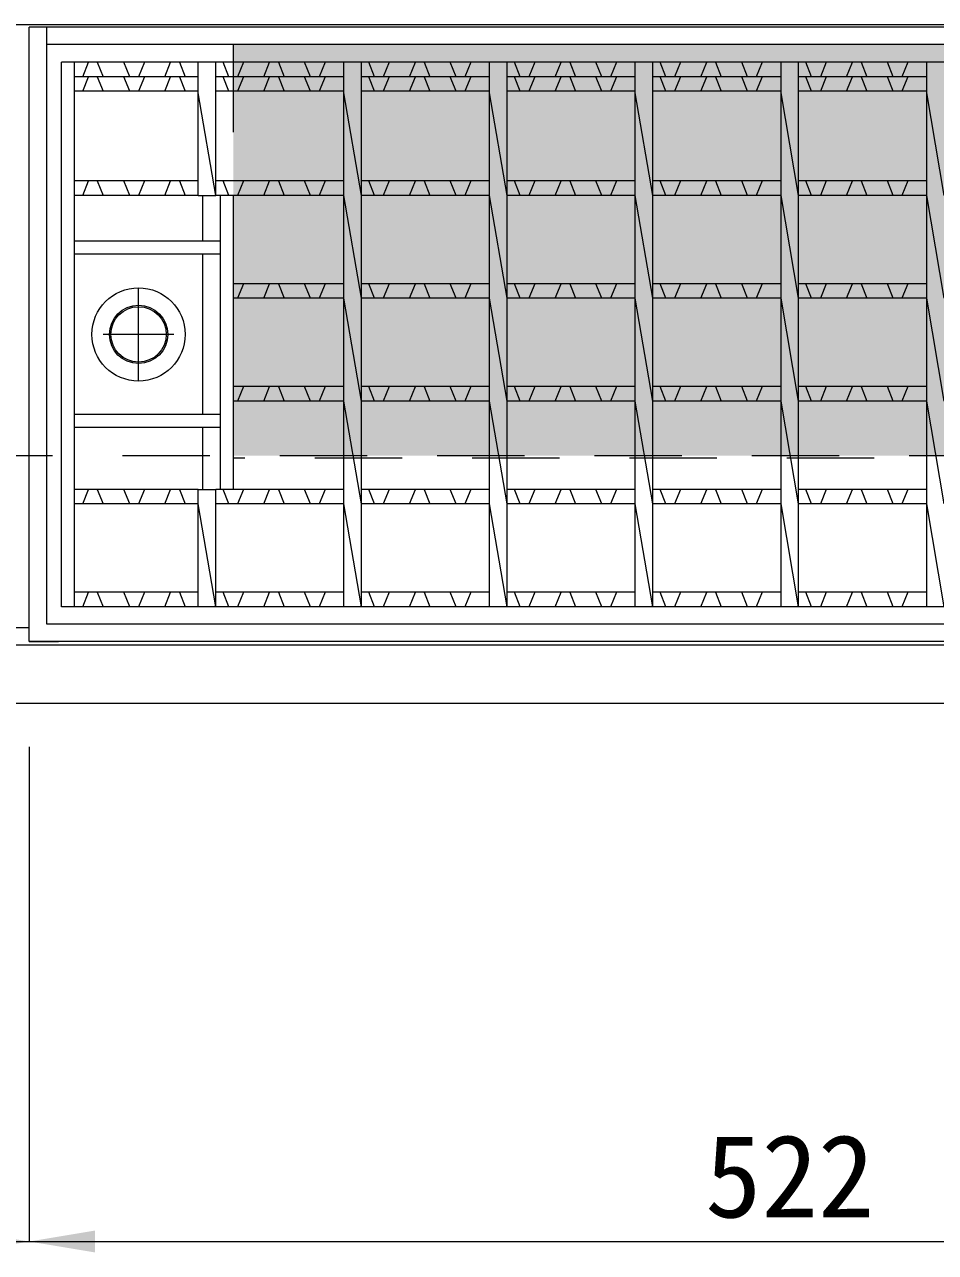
# Model space of a CAD drawing. Units: millimetres, scale not verified. Extents: x 289 to 42849, y -1182 to 27464.
# Drawn here: x 9094 to 9406.6, y 5650.9 to 6072.6 of the extents above; entities that cross this region are included whole.
import ezdxf
from ezdxf.enums import TextEntityAlignment as Align

# ---------------------------------------------------------------- set-up
doc = ezdxf.new("R2010")
doc.units = ezdxf.units.MM
doc.header["$LTSCALE"] = 40
doc.linetypes.add('CHAIN', pattern=[18.5, 12, -1.5, 3.5, -1.5])
doc.linetypes.add('USER2', pattern=[1.35, 0.75, -0.6])
for name, color, linetype, lineweight in [('グレーチング', 7, 'Continuous', 9), ('寸法線', 7, 'Continuous', 9), ('本体', 2, 'Continuous', 9), ('ﾊｯﾁﾝｸﾞ', 7, 'Continuous', 5)]:
    doc.layers.add(name, color=color, linetype=linetype, lineweight=lineweight)
doc.styles.add('ＭＳ ゴシック', font='')
doc.styles.get('ＭＳ ゴシック').set_extended_font_data('MS Gothic')

# ---------------------------------------------------------------- blocks, each defined once
blk = doc.blocks.new('filled_arrow')
at = {"color": 0, "linetype": 'Continuous', "lineweight": -2}
blk.add_solid([(7.5, 1.25), (0, 0), (7.5, -1.25)], dxfattribs=at)

msp = doc.modelspace()

# ---------------------------------------------------------------- hatches: boundary and pattern name
at = {"layer": 'ﾊｯﾁﾝｸﾞ'}
msp.add_hatch(color=8, dxfattribs=at).paths.add_polyline_path([(9547.64, 5924.56), (9547.64, 6065.67), (9165.64, 6065.67), (9165.64, 5924.56)])

# ---------------------------------------------------------------- linework, layer by layer
at = {"layer": 'グレーチング'}
for p, q in [((9095.64, 5860.66), (9095.64, 6071.66)), ((9617.64, 6071.66), (9095.64, 6071.66)), ((9101.64, 5866.66), (9101.64, 6071.66)), ((9611.64, 6065.66), (9101.64, 6065.66)), ((9106.64, 5872.66), (9106.64, 6059.66)), ((9606.64, 6059.66), (9106.64, 6059.66)), ((9111.14, 5872.66), (9111.14, 6059.66)), ((9153.64, 6059.66), (9111.14, 6059.66)), ((9113.97, 6054.66), (9115.97, 6059.66)), ((9118.97, 6059.66), (9120.97, 6054.66)), ((9130.14, 6054.66), (9128.14, 6059.66)), ((9135.14, 6059.66), (9133.14, 6054.66)), ((9142.14, 6054.66), (9144.14, 6059.66)), ((9147.14, 6059.66), (9149.14, 6054.66)), ((9153.64, 6013.86), (9153.64, 6059.66)), ((9159.64, 6013.86), (9159.64, 6059.66)), ((9203.64, 6059.66), (9159.64, 6059.66)), ((9164.14, 6054.66), (9162.14, 6059.66)), ((9169.14, 6059.66), (9167.14, 6054.66)), ((9176.14, 6054.66), (9178.14, 6059.66)), ((9181.14, 6059.66), (9183.14, 6054.66)), ((9192.14, 6054.66), (9190.14, 6059.66)), ((9197.14, 6059.66), (9195.14, 6054.66)), ((9203.64, 5872.66), (9203.64, 6059.66)), ((9209.64, 5872.66), (9209.64, 6059.66)), ((9253.64, 6059.66), (9209.64, 6059.66)), ((9214.14, 6054.66), (9212.14, 6059.66)), ((9219.14, 6059.66), (9217.14, 6054.66)), ((9226.14, 6054.66), (9228.14, 6059.66)), ((9231.14, 6059.66), (9233.14, 6054.66)), ((9242.14, 6054.66), (9240.14, 6059.66)), ((9247.14, 6059.66), (9245.14, 6054.66)), ((9253.64, 5872.66), (9253.64, 6059.66)), ((9259.64, 5872.66), (9259.64, 6059.66)), ((9303.64, 6059.66), (9259.64, 6059.66)), ((9264.14, 6054.66), (9262.14, 6059.66)), ((9269.14, 6059.66), (9267.14, 6054.66)), ((9276.14, 6054.66), (9278.14, 6059.66)), ((9281.14, 6059.66), (9283.14, 6054.66)), ((9292.14, 6054.66), (9290.14, 6059.66)), ((9297.14, 6059.66), (9295.14, 6054.66)), ((9303.64, 5872.66), (9303.64, 6059.66)), ((9353.64, 6059.66), (9309.64, 6059.66)), ((9309.64, 5872.66), (9309.64, 6059.66)), ((9314.14, 6054.66), (9312.14, 6059.66)), ((9319.14, 6059.66), (9317.14, 6054.66)), ((9326.14, 6054.66), (9328.14, 6059.66)), ((9331.14, 6059.66), (9333.14, 6054.66)), ((9342.14, 6054.66), (9340.14, 6059.66)), ((9347.14, 6059.66), (9345.14, 6054.66)), ((9353.64, 5872.66), (9353.64, 6059.66)), ((9359.64, 5872.66), (9359.64, 6059.66)), ((9403.64, 6059.66), (9359.64, 6059.66)), ((9364.14, 6054.66), (9362.14, 6059.66)), ((9369.14, 6059.66), (9367.14, 6054.66)), ((9376.14, 6054.66), (9378.14, 6059.66)), ((9381.14, 6059.66), (9383.14, 6054.66)), ((9392.14, 6054.66), (9390.14, 6059.66)), ((9397.14, 6059.66), (9395.14, 6054.66)), ((9403.64, 5872.66), (9403.64, 6059.66)), ((9153.64, 6054.66), (9111.14, 6054.66)), ((9153.64, 6054.66), (9111.14, 6054.66)), ((9113.97, 6049.66), (9115.97, 6054.66)), ((9118.97, 6054.66), (9120.97, 6049.66)), ((9130.14, 6049.66), (9128.14, 6054.66)), ((9135.14, 6054.66), (9133.14, 6049.66)), ((9142.14, 6049.66), (9144.14, 6054.66)), ((9147.14, 6054.66), (9149.14, 6049.66)), ((9203.64, 6054.66), (9159.64, 6054.66)), ((9203.64, 6054.66), (9159.64, 6054.66)), ((9164.14, 6049.66), (9162.14, 6054.66)), ((9169.14, 6054.66), (9167.14, 6049.66)), ((9176.14, 6049.66), (9178.14, 6054.66)), ((9181.14, 6054.66), (9183.14, 6049.66)), ((9192.14, 6049.66), (9190.14, 6054.66)), ((9197.14, 6054.66), (9195.14, 6049.66)), ((9253.64, 6054.66), (9209.64, 6054.66)), ((9253.64, 6054.66), (9209.64, 6054.66)), ((9214.14, 6049.66), (9212.14, 6054.66)), ((9219.14, 6054.66), (9217.14, 6049.66)), ((9226.14, 6049.66), (9228.14, 6054.66)), ((9231.14, 6054.66), (9233.14, 6049.66)), ((9242.14, 6049.66), (9240.14, 6054.66)), ((9247.14, 6054.66), (9245.14, 6049.66)), ((9303.64, 6054.66), (9259.64, 6054.66)), ((9303.64, 6054.66), (9259.64, 6054.66)), ((9264.14, 6049.66), (9262.14, 6054.66)), ((9269.14, 6054.66), (9267.14, 6049.66)), ((9276.14, 6049.66), (9278.14, 6054.66)), ((9281.14, 6054.66), (9283.14, 6049.66)), ((9292.14, 6049.66), (9290.14, 6054.66)), ((9297.14, 6054.66), (9295.14, 6049.66)), ((9353.64, 6054.66), (9309.64, 6054.66)), ((9353.64, 6054.66), (9309.64, 6054.66)), ((9314.14, 6049.66), (9312.14, 6054.66)), ((9319.14, 6054.66), (9317.14, 6049.66)), ((9326.14, 6049.66), (9328.14, 6054.66)), ((9331.14, 6054.66), (9333.14, 6049.66)), ((9342.14, 6049.66), (9340.14, 6054.66)), ((9347.14, 6054.66), (9345.14, 6049.66)), ((9403.64, 6054.66), (9359.64, 6054.66)), ((9403.64, 6054.66), (9359.64, 6054.66)), ((9364.14, 6049.66), (9362.14, 6054.66)), ((9369.14, 6054.66), (9367.14, 6049.66)), ((9376.14, 6049.66), (9378.14, 6054.66)), ((9381.14, 6054.66), (9383.14, 6049.66)), ((9392.14, 6049.66), (9390.14, 6054.66)), ((9397.14, 6054.66), (9395.14, 6049.66)), ((9153.64, 6049.66), (9111.14, 6049.66)), ((9159.64, 6013.86), (9153.64, 6049.16)), ((9203.64, 6049.66), (9159.64, 6049.66)), ((9209.64, 6013.86), (9203.64, 6049.16)), ((9253.64, 6049.66), (9209.64, 6049.66)), ((9259.64, 6013.86), (9253.64, 6049.16)), ((9303.64, 6049.66), (9259.64, 6049.66)), ((9309.64, 6013.86), (9303.64, 6049.16)), ((9353.64, 6049.66), (9309.64, 6049.66)), ((9359.64, 6013.86), (9353.64, 6049.16)), ((9403.64, 6049.66), (9359.64, 6049.66)), ((9409.64, 6013.86), (9403.64, 6049.16)), ((9153.64, 6018.86), (9111.14, 6018.86)), ((9113.97, 6013.86), (9115.97, 6018.86)), ((9118.97, 6018.86), (9120.97, 6013.86)), ((9130.14, 6013.86), (9128.14, 6018.86)), ((9135.14, 6018.86), (9133.14, 6013.86)), ((9142.14, 6013.86), (9144.14, 6018.86)), ((9147.14, 6018.86), (9149.14, 6013.86)), ((9203.64, 6018.86), (9159.64, 6018.86)), ((9164.14, 6013.86), (9162.14, 6018.86)), ((9169.14, 6018.86), (9167.14, 6013.86)), ((9176.14, 6013.86), (9178.14, 6018.86)), ((9181.14, 6018.86), (9183.14, 6013.86)), ((9192.14, 6013.86), (9190.14, 6018.86)), ((9197.14, 6018.86), (9195.14, 6013.86)), ((9253.64, 6018.86), (9209.64, 6018.86)), ((9214.14, 6013.86), (9212.14, 6018.86)), ((9219.14, 6018.86), (9217.14, 6013.86)), ((9226.14, 6013.86), (9228.14, 6018.86)), ((9231.14, 6018.86), (9233.14, 6013.86)), ((9242.14, 6013.86), (9240.14, 6018.86)), ((9247.14, 6018.86), (9245.14, 6013.86)), ((9303.64, 6018.86), (9259.64, 6018.86)), ((9264.14, 6013.86), (9262.14, 6018.86)), ((9269.14, 6018.86), (9267.14, 6013.86)), ((9276.14, 6013.86), (9278.14, 6018.86)), ((9281.14, 6018.86), (9283.14, 6013.86)), ((9292.14, 6013.86), (9290.14, 6018.86)), ((9297.14, 6018.86), (9295.14, 6013.86)), ((9353.64, 6018.86), (9309.64, 6018.86)), ((9314.14, 6013.86), (9312.14, 6018.86)), ((9319.14, 6018.86), (9317.14, 6013.86)), ((9326.14, 6013.86), (9328.14, 6018.86)), ((9331.14, 6018.86), (9333.14, 6013.86)), ((9342.14, 6013.86), (9340.14, 6018.86)), ((9347.14, 6018.86), (9345.14, 6013.86)), ((9403.64, 6018.86), (9359.64, 6018.86)), ((9364.14, 6013.86), (9362.14, 6018.86)), ((9369.14, 6018.86), (9367.14, 6013.86)), ((9376.14, 6013.86), (9378.14, 6018.86)), ((9381.14, 6018.86), (9383.14, 6013.86)), ((9392.14, 6013.86), (9390.14, 6018.86)), ((9397.14, 6018.86), (9395.14, 6013.86)), ((9153.64, 6013.86), (9111.14, 6013.86)), ((9153.64, 6013.86), (9159.64, 6013.86)), ((9155.14, 6013.86), (9155.14, 5998.16)), ((9203.64, 6013.86), (9159.64, 6013.86)), ((9161.14, 6013.86), (9161.14, 5912.96)), ((9165.64, 6013.86), (9165.64, 5912.96)), ((9209.64, 5978.56), (9203.64, 6013.86)), ((9253.64, 6013.86), (9209.64, 6013.86)), ((9259.64, 5978.56), (9253.64, 6013.86)), ((9303.64, 6013.86), (9259.64, 6013.86)), ((9309.64, 5978.56), (9303.64, 6013.86)), ((9353.64, 6013.86), (9309.64, 6013.86)), ((9359.64, 5978.56), (9353.64, 6013.86)), ((9403.64, 6013.86), (9359.64, 6013.86)), ((9409.64, 5978.56), (9403.64, 6013.86)), ((9161.14, 5998.16), (9111.14, 5998.16)), ((9161.14, 5993.66), (9111.14, 5993.66)), ((9155.14, 5993.66), (9155.14, 5938.66)), ((9203.64, 5983.56), (9165.64, 5983.56)), ((9169.14, 5983.56), (9167.14, 5978.56)), ((9176.14, 5978.56), (9178.14, 5983.56)), ((9181.14, 5983.56), (9183.14, 5978.56)), ((9192.14, 5978.56), (9190.14, 5983.56)), ((9197.14, 5983.56), (9195.14, 5978.56)), ((9253.64, 5983.56), (9209.64, 5983.56)), ((9214.14, 5978.56), (9212.14, 5983.56)), ((9219.14, 5983.56), (9217.14, 5978.56)), ((9226.14, 5978.56), (9228.14, 5983.56)), ((9231.14, 5983.56), (9233.14, 5978.56)), ((9242.14, 5978.56), (9240.14, 5983.56)), ((9247.14, 5983.56), (9245.14, 5978.56)), ((9303.64, 5983.56), (9259.64, 5983.56)), ((9264.14, 5978.56), (9262.14, 5983.56)), ((9269.14, 5983.56), (9267.14, 5978.56)), ((9276.14, 5978.56), (9278.14, 5983.56)), ((9281.14, 5983.56), (9283.14, 5978.56)), ((9292.14, 5978.56), (9290.14, 5983.56)), ((9297.14, 5983.56), (9295.14, 5978.56)), ((9353.64, 5983.56), (9309.64, 5983.56)), ((9314.14, 5978.56), (9312.14, 5983.56)), ((9319.14, 5983.56), (9317.14, 5978.56)), ((9326.14, 5978.56), (9328.14, 5983.56)), ((9331.14, 5983.56), (9333.14, 5978.56)), ((9342.14, 5978.56), (9340.14, 5983.56)), ((9347.14, 5983.56), (9345.14, 5978.56)), ((9403.64, 5983.56), (9359.64, 5983.56)), ((9364.14, 5978.56), (9362.14, 5983.56)), ((9369.14, 5983.56), (9367.14, 5978.56)), ((9376.14, 5978.56), (9378.14, 5983.56)), ((9381.14, 5983.56), (9383.14, 5978.56)), ((9392.14, 5978.56), (9390.14, 5983.56)), ((9397.14, 5983.56), (9395.14, 5978.56)), ((9203.64, 5978.56), (9165.64, 5978.56)), ((9209.64, 5943.26), (9203.64, 5978.56)), ((9253.64, 5978.56), (9209.64, 5978.56)), ((9259.64, 5943.26), (9253.64, 5978.56)), ((9303.64, 5978.56), (9259.64, 5978.56)), ((9309.64, 5943.26), (9303.64, 5978.56)), ((9353.64, 5978.56), (9309.64, 5978.56)), ((9359.64, 5943.26), (9353.64, 5978.56)), ((9403.64, 5978.56), (9359.64, 5978.56)), ((9409.64, 5943.26), (9403.64, 5978.56)), ((9203.64, 5948.26), (9165.64, 5948.26)), ((9169.14, 5948.26), (9167.14, 5943.26)), ((9176.14, 5943.26), (9178.14, 5948.26)), ((9181.14, 5948.26), (9183.14, 5943.26)), ((9192.14, 5943.26), (9190.14, 5948.26)), ((9197.14, 5948.26), (9195.14, 5943.26)), ((9253.64, 5948.26), (9209.64, 5948.26)), ((9214.14, 5943.26), (9212.14, 5948.26)), ((9219.14, 5948.26), (9217.14, 5943.26)), ((9226.14, 5943.26), (9228.14, 5948.26)), ((9231.14, 5948.26), (9233.14, 5943.26)), ((9242.14, 5943.26), (9240.14, 5948.26)), ((9247.14, 5948.26), (9245.14, 5943.26)), ((9303.64, 5948.26), (9259.64, 5948.26)), ((9264.14, 5943.26), (9262.14, 5948.26)), ((9269.14, 5948.26), (9267.14, 5943.26)), ((9276.14, 5943.26), (9278.14, 5948.26)), ((9281.14, 5948.26), (9283.14, 5943.26)), ((9292.14, 5943.26), (9290.14, 5948.26)), ((9297.14, 5948.26), (9295.14, 5943.26)), ((9353.64, 5948.26), (9309.64, 5948.26)), ((9314.14, 5943.26), (9312.14, 5948.26)), ((9319.14, 5948.26), (9317.14, 5943.26)), ((9326.14, 5943.26), (9328.14, 5948.26)), ((9331.14, 5948.26), (9333.14, 5943.26)), ((9342.14, 5943.26), (9340.14, 5948.26)), ((9347.14, 5948.26), (9345.14, 5943.26)), ((9403.64, 5948.26), (9359.64, 5948.26)), ((9364.14, 5943.26), (9362.14, 5948.26)), ((9369.14, 5948.26), (9367.14, 5943.26)), ((9376.14, 5943.26), (9378.14, 5948.26)), ((9381.14, 5948.26), (9383.14, 5943.26)), ((9392.14, 5943.26), (9390.14, 5948.26)), ((9397.14, 5948.26), (9395.14, 5943.26)), ((9203.64, 5943.26), (9165.64, 5943.26)), ((9209.64, 5907.96), (9203.64, 5943.26)), ((9253.64, 5943.26), (9209.64, 5943.26)), ((9259.64, 5907.96), (9253.64, 5943.26)), ((9303.64, 5943.26), (9259.64, 5943.26)), ((9309.64, 5907.96), (9303.64, 5943.26)), ((9353.64, 5943.26), (9309.64, 5943.26)), ((9359.64, 5907.96), (9353.64, 5943.26)), ((9403.64, 5943.26), (9359.64, 5943.26)), ((9409.64, 5907.96), (9403.64, 5943.26)), ((9161.14, 5938.66), (9111.14, 5938.66)), ((9161.14, 5934.16), (9111.14, 5934.16)), ((9155.14, 5934.16), (9155.14, 5912.96)), ((9153.64, 5912.96), (9111.14, 5912.96)), ((9113.97, 5907.96), (9115.97, 5912.96)), ((9118.97, 5912.96), (9120.97, 5907.96)), ((9130.14, 5907.96), (9128.14, 5912.96)), ((9135.14, 5912.96), (9133.14, 5907.96)), ((9142.14, 5907.96), (9144.14, 5912.96)), ((9147.14, 5912.96), (9149.14, 5907.96)), ((9153.64, 5872.66), (9153.64, 5912.96)), ((9153.64, 5912.96), (9159.64, 5912.96)), ((9159.64, 5872.66), (9159.64, 5912.96)), ((9203.64, 5912.96), (9159.64, 5912.96)), ((9164.14, 5907.96), (9162.14, 5912.96)), ((9169.14, 5912.96), (9167.14, 5907.96)), ((9176.14, 5907.96), (9178.14, 5912.96)), ((9181.14, 5912.96), (9183.14, 5907.96)), ((9192.14, 5907.96), (9190.14, 5912.96)), ((9197.14, 5912.96), (9195.14, 5907.96)), ((9253.64, 5912.96), (9209.64, 5912.96)), ((9214.14, 5907.96), (9212.14, 5912.96)), ((9219.14, 5912.96), (9217.14, 5907.96)), ((9226.14, 5907.96), (9228.14, 5912.96)), ((9231.14, 5912.96), (9233.14, 5907.96)), ((9242.14, 5907.96), (9240.14, 5912.96)), ((9247.14, 5912.96), (9245.14, 5907.96)), ((9303.64, 5912.96), (9259.64, 5912.96)), ((9264.14, 5907.96), (9262.14, 5912.96)), ((9269.14, 5912.96), (9267.14, 5907.96)), ((9276.14, 5907.96), (9278.14, 5912.96)), ((9281.14, 5912.96), (9283.14, 5907.96)), ((9292.14, 5907.96), (9290.14, 5912.96)), ((9297.14, 5912.96), (9295.14, 5907.96)), ((9353.64, 5912.96), (9309.64, 5912.96)), ((9314.14, 5907.96), (9312.14, 5912.96)), ((9319.14, 5912.96), (9317.14, 5907.96)), ((9326.14, 5907.96), (9328.14, 5912.96)), ((9331.14, 5912.96), (9333.14, 5907.96)), ((9342.14, 5907.96), (9340.14, 5912.96)), ((9347.14, 5912.96), (9345.14, 5907.96)), ((9403.64, 5912.96), (9359.64, 5912.96)), ((9364.14, 5907.96), (9362.14, 5912.96)), ((9369.14, 5912.96), (9367.14, 5907.96)), ((9376.14, 5907.96), (9378.14, 5912.96)), ((9381.14, 5912.96), (9383.14, 5907.96)), ((9392.14, 5907.96), (9390.14, 5912.96)), ((9397.14, 5912.96), (9395.14, 5907.96)), ((9153.64, 5907.96), (9111.14, 5907.96)), ((9159.64, 5872.66), (9153.64, 5907.96)), ((9203.64, 5907.96), (9159.64, 5907.96)), ((9209.64, 5872.66), (9203.64, 5907.96)), ((9253.64, 5907.96), (9209.64, 5907.96)), ((9259.64, 5872.66), (9253.64, 5907.96)), ((9303.64, 5907.96), (9259.64, 5907.96)), ((9309.64, 5872.66), (9303.64, 5907.96)), ((9353.64, 5907.96), (9309.64, 5907.96)), ((9359.64, 5872.66), (9353.64, 5907.96)), ((9403.64, 5907.96), (9359.64, 5907.96)), ((9409.64, 5872.66), (9403.64, 5907.96)), ((9153.64, 5877.66), (9111.14, 5877.66)), ((9113.97, 5872.66), (9115.97, 5877.66)), ((9118.97, 5877.66), (9120.97, 5872.66)), ((9130.14, 5872.66), (9128.14, 5877.66)), ((9135.14, 5877.66), (9133.14, 5872.66)), ((9142.14, 5872.66), (9144.14, 5877.66)), ((9147.14, 5877.66), (9149.14, 5872.66)), ((9203.64, 5877.66), (9159.64, 5877.66)), ((9164.14, 5872.66), (9162.14, 5877.66)), ((9169.14, 5877.66), (9167.14, 5872.66)), ((9176.14, 5872.66), (9178.14, 5877.66)), ((9181.14, 5877.66), (9183.14, 5872.66)), ((9192.14, 5872.66), (9190.14, 5877.66)), ((9197.14, 5877.66), (9195.14, 5872.66)), ((9253.64, 5877.66), (9209.64, 5877.66)), ((9214.14, 5872.66), (9212.14, 5877.66)), ((9219.14, 5877.66), (9217.14, 5872.66)), ((9226.14, 5872.66), (9228.14, 5877.66)), ((9231.14, 5877.66), (9233.14, 5872.66)), ((9242.14, 5872.66), (9240.14, 5877.66)), ((9247.14, 5877.66), (9245.14, 5872.66)), ((9303.64, 5877.66), (9259.64, 5877.66)), ((9264.14, 5872.66), (9262.14, 5877.66)), ((9269.14, 5877.66), (9267.14, 5872.66)), ((9276.14, 5872.66), (9278.14, 5877.66)), ((9281.14, 5877.66), (9283.14, 5872.66)), ((9292.14, 5872.66), (9290.14, 5877.66)), ((9297.14, 5877.66), (9295.14, 5872.66)), ((9353.64, 5877.66), (9309.64, 5877.66)), ((9314.14, 5872.66), (9312.14, 5877.66)), ((9319.14, 5877.66), (9317.14, 5872.66)), ((9326.14, 5872.66), (9328.14, 5877.66)), ((9331.14, 5877.66), (9333.14, 5872.66)), ((9342.14, 5872.66), (9340.14, 5877.66)), ((9347.14, 5877.66), (9345.14, 5872.66)), ((9403.64, 5877.66), (9359.64, 5877.66)), ((9364.14, 5872.66), (9362.14, 5877.66)), ((9369.14, 5877.66), (9367.14, 5872.66)), ((9376.14, 5872.66), (9378.14, 5877.66)), ((9381.14, 5877.66), (9383.14, 5872.66)), ((9392.14, 5872.66), (9390.14, 5877.66)), ((9397.14, 5877.66), (9395.14, 5872.66)), ((9606.64, 5872.66), (9106.64, 5872.66)), ((9095.64, 5860.66), (9095.64, 5868.66)), ((9611.64, 5866.66), (9101.64, 5866.66)), ((9095.64, 5860.66), (9105.64, 5860.66)), ((9617.64, 5860.66), (9095.64, 5860.66))]:
    msp.add_line(p, q, dxfattribs=at)
at = {"layer": 'グレーチング', "linetype": 'USER2', "lineweight": 20}
for p in [(9165.64, 6065.66), (9547.64, 5923.66)]:
    msp.add_line(p, (9165.64, 5923.66), dxfattribs=at)
at = {"layer": 'グレーチング', "linetype": 'CHAIN'}
for p, q in [((9133.14, 5950.26), (9133.14, 5982.06)), ((9145.27, 5966.16), (9121.02, 5966.16))]:
    msp.add_line(p, q, dxfattribs=at)
at = {"layer": 'グレーチング'}
for radius in [16, 10, 9.5]:
    msp.add_circle((9133.14, 5966.16), radius, dxfattribs=at)
at = {"layer": '寸法線'}
for p, q in [((9095.64, 5824.56), (9095.64, 5654.67)), ((9095.64, 5824.56), (9095.64, 5654.67)), ((8857.64, 5654.67), (9095.64, 5654.67)), ((9095.64, 5654.67), (9617.64, 5654.67))]:
    msp.add_line(p, q, dxfattribs=at)
at = {"layer": '本体'}
msp.add_line((8857.64, 6072.56), (9855.64, 6072.56), dxfattribs=at)
at = {"layer": '本体', "linetype": 'USER2'}
msp.add_line((8857.64, 5924.56), (9855.64, 5924.56), dxfattribs=at)
at = {"layer": '本体', "color": 7}
msp.add_line((8862.14, 5865.56), (9095.64, 5865.56), dxfattribs=at)
at = {"layer": '本体', "lineweight": 20}
for p, q in [((8857.64, 5859.56), (9855.64, 5859.56)), ((8857.64, 5839.56), (9855.64, 5839.56))]:
    msp.add_line(p, q, dxfattribs=at)

# ---------------------------------------------------------------- block references
at = {"layer": '寸法線', "xscale": 3, "yscale": 3, "rotation": 180}
msp.add_blockref('filled_arrow', (9095.64, 5654.67), dxfattribs=at)
at = {"layer": '寸法線', "xscale": 3, "yscale": 3}
msp.add_blockref('filled_arrow', (9095.64, 5654.67), dxfattribs=at)

# ---------------------------------------------------------------- texts
at = {"layer": '寸法線', "style": 'ＭＳ ゴシック'}
msp.add_text('522', height=28.48, dxfattribs=at).set_placement((9356.64, 5677.17), align=Align.MIDDLE_CENTER)

doc.saveas('drawing.dxf')
